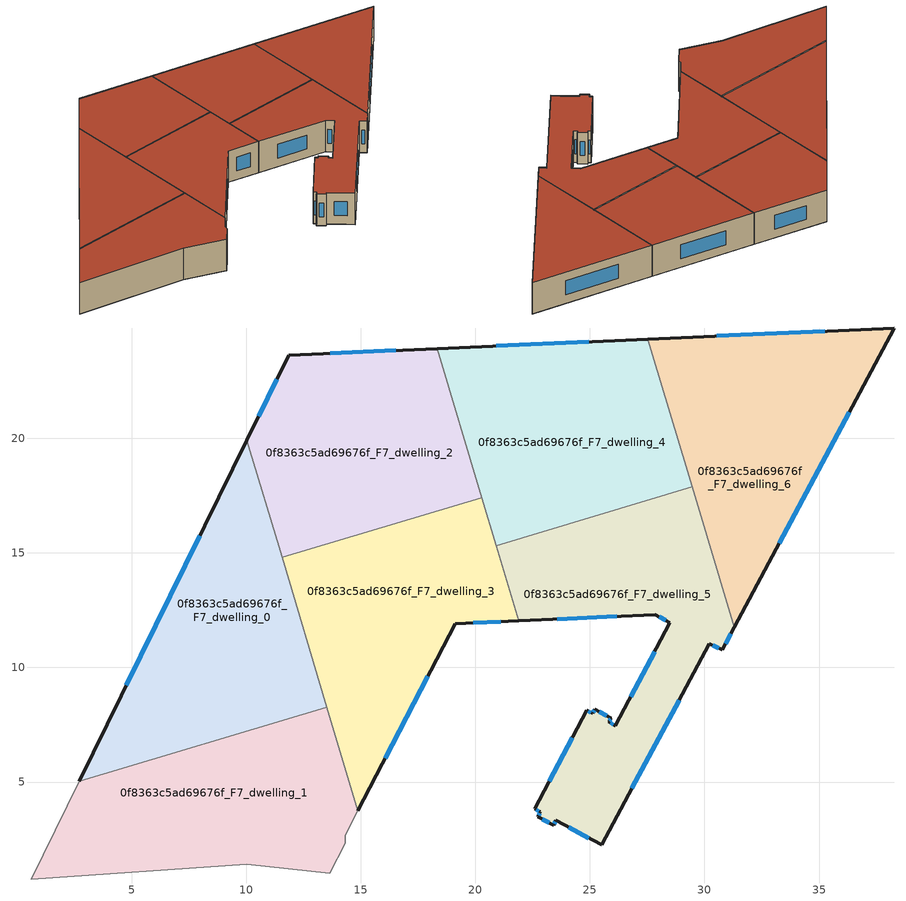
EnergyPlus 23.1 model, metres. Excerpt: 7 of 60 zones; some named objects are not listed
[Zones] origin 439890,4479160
0f8363c5ad69676f_F7_dwelling_0
 floor to 0f8363c5ad69676f_F6_dwelling_0 (EU_floor_Construction): 13.52,8.27 10.03,19.92 2.71,5.03 z21
 wall outside (EU_wall_Construction): 2.71,5.03 10.03,19.92 z21:24
 wall to 0f8363c5ad69676f_F7_dwelling_1 (EU_wall_Construction): 13.52,8.27 2.71,5.03 z21:24
 wall to 0f8363c5ad69676f_F7_dwelling_3 (EU_wall_Construction): 11.56,14.8 13.52,8.27 z21:24
 wall to 0f8363c5ad69676f_F7_dwelling_2 (EU_wall_Construction): 10.03,19.92 11.56,14.8 z21:24
 window (EU_Window_Construction): 4.77,9.22 7.97,15.74 z21.84:23.16
 roof outside (EU_roof_Construction): 10.03,19.92 13.52,8.27 2.71,5.03 z24
0f8363c5ad69676f_F7_dwelling_1
 floor to 0f8363c5ad69676f_F6_dwelling_1 (EU_floor_Construction): 13.64,1.02 14.31,2.33 14.31,2.68 14.87,3.75 13.52,8.27 2.71,5.03 0.62,0.77 10.02,1.4 z21
 wall adiabatic (EU_wall_Construction): 14.87,3.75 14.31,2.68 14.31,2.33 13.64,1.02 10.02,1.4 0.62,0.77 2.71,5.03 z21:24
 wall to 0f8363c5ad69676f_F7_dwelling_3 (EU_wall_Construction): 13.52,8.27 14.87,3.75 z21:24
 roof outside (EU_roof_Construction): 13.52,8.27 14.87,3.75 14.31,2.68 14.31,2.33 13.64,1.02 10.02,1.4 0.62,0.77 2.71,5.03 z24
0f8363c5ad69676f_F7_dwelling_2
 floor to 0f8363c5ad69676f_F6_dwelling_2 (EU_floor_Construction): 20.28,17.41 18.33,23.92 11.85,23.63 10.03,19.92 11.56,14.8 z21
 wall outside (EU_wall_Construction): 10.03,19.92 11.85,23.63 18.33,23.92 z21:24
 wall to 0f8363c5ad69676f_F7_dwelling_3 (EU_wall_Construction): 20.28,17.41 11.56,14.8 z21:24
 wall to 0f8363c5ad69676f_F7_dwelling_4 (EU_wall_Construction): 18.33,23.92 20.28,17.41 z21:24
 window (EU_Window_Construction): 13.67,23.71 16.51,23.84 / 10.54,20.97 11.34,22.59 z21.84:23.16
 roof outside (EU_roof_Construction): 18.33,23.92 20.28,17.41 11.56,14.8 10.03,19.92 11.85,23.63 z24
0f8363c5ad69676f_F7_dwelling_3
 floor to 0f8363c5ad69676f_F6_dwelling_3 (EU_floor_Construction): 14.87,3.75 19.12,11.91 21.89,12.03 20.28,17.41 11.56,14.8 z21
 wall outside (EU_wall_Construction): 21.89,12.03 19.12,11.91 14.87,3.75 z21:24
 wall to 0f8363c5ad69676f_F7_dwelling_5 (EU_wall_Construction): 20.91,15.32 21.89,12.03 z21:24
 wall to 0f8363c5ad69676f_F7_dwelling_4 (EU_wall_Construction): 20.28,17.41 20.91,15.32 z21:24
 window (EU_Window_Construction): 21.12,12 19.9,11.94 / 17.93,9.62 16.06,6.04 z21.84:23.16
 roof outside (EU_roof_Construction): 20.28,17.41 21.89,12.03 19.12,11.91 14.87,3.75 11.56,14.8 z24
0f8363c5ad69676f_F7_dwelling_4
 floor to 0f8363c5ad69676f_F6_dwelling_4 (EU_floor_Construction): 29.46,17.88 27.53,24.34 18.33,23.92 20.91,15.32 z21
 wall outside (EU_wall_Construction): 18.33,23.92 27.53,24.34 z21:24
 wall to 0f8363c5ad69676f_F7_dwelling_5 (EU_wall_Construction): 29.46,17.88 20.91,15.32 z21:24
 wall to 0f8363c5ad69676f_F7_dwelling_6 (EU_wall_Construction): 27.53,24.34 29.46,17.88 z21:24
 window (EU_Window_Construction): 20.92,24.04 24.94,24.22 z21.84:23.16
 roof outside (EU_roof_Construction): 27.53,24.34 29.46,17.88 20.91,15.32 18.33,23.92 z24
0f8363c5ad69676f_F7_dwelling_5
 floor to 0f8363c5ad69676f_F6_dwelling_5 (EU_floor_Construction): 25.51,2.25 30.21,11.04 30.77,10.77 31.29,11.75 29.46,17.88 20.91,15.32 21.89,12.03 27.85,12.3 28.49,11.95 26.11,7.47 25.82,7.62 25.93,7.79 25.21,8.18 25.12,8 24.86,8.13 22.59,3.83 22.84,3.7 22.73,3.49 23.42,3.11 23.51,3.33 z21
 wall outside (EU_wall_Construction): 31.29,11.75 30.77,10.77 30.21,11.04 25.51,2.25 23.51,3.33 23.42,3.11 22.73,3.49 22.84,3.7 22.59,3.83 24.86,8.13 25.12,8 25.21,8.18 25.93,7.79 25.82,7.62 26.11,7.47 28.49,11.95 27.85,12.3 21.89,12.03 z21:24
 wall to 0f8363c5ad69676f_F7_dwelling_6 (EU_wall_Construction): 29.46,17.88 31.29,11.75 z21:24
 window (EU_Window_Construction): 22.77,3.73 22.66,3.79 / 23.23,5.04 24.22,6.92 / 24.93,8.09 25.05,8.03 / 25.14,8.05 25.18,8.13 / 25.41,8.07 25.73,7.9 / 25.9,7.74 25.85,7.67 / 25.9,7.58 26.03,7.51 / 26.78,8.73 27.82,10.69 / 28.31,12.05 28.03,12.21 / 26.18,12.23 23.57,12.11 / 31.15,11.47 30.92,11.04 / 30.61,10.85 30.37,10.96 / 28.89,8.57 26.83,4.72 / 24.95,2.55 24.08,3.02 / 23.49,3.27 23.44,3.17 / 23.22,3.22 22.92,3.38 / 22.76,3.54 22.81,3.64 z21.84:23.16
 roof outside (EU_roof_Construction): 29.46,17.88 31.29,11.75 30.77,10.77 30.21,11.04 25.51,2.25 23.51,3.33 23.42,3.11 22.73,3.49 22.84,3.7 22.59,3.83 24.86,8.13 25.12,8 25.21,8.18 25.93,7.79 25.82,7.62 26.11,7.47 28.49,11.95 27.85,12.3 21.89,12.03 20.91,15.32 z24
0f8363c5ad69676f_F7_dwelling_6
 floor to 0f8363c5ad69676f_F6_dwelling_6 (EU_floor_Construction): 31.29,11.75 38.28,24.82 27.53,24.34 z21
 wall outside (EU_wall_Construction): 27.53,24.34 38.28,24.82 31.29,11.75 z21:24
 window (EU_Window_Construction): 30.55,24.47 35.26,24.68 / 36.32,21.15 33.26,15.42 z21.84:23.16
 roof outside (EU_roof_Construction): 38.28,24.82 31.29,11.75 27.53,24.34 z24
[Building]
EU S2 Campaign: North Axis=0; Terrain=City; Solar Distribution=FullExterior
[Site:Location]
Madrid: Latitude=40.5; Longitude=-3.5; Time Zone=1; Elevation=609
[SizingPeriod:WeatherFileDays]
AnnualSizingPeriod: Begin Month=1; Begin Day of Month=1; End Month=12; End Day of Month=31; Day of Week for Start Day=Monday; Use Weather File Daylight Saving Period=No; Use Weather File Rain and Snow Indicators=No
[MATERIAL]
EU_InternalMass_Material: Roughness=MediumRough; Thickness=0.1; Conductivity=1; Density=1800; Specific Heat=900; Thermal Absorptance=0.9; Solar Absorptance=0.7; Visible Absorptance=0.7
[MATERIAL:NOMASS] Roughness=MediumRough; Thermal Absorptance=0.9; Solar Absorptance=0.7; Visible Absorptance=0.7
Name | Thermal Resistance
EU_wall_NoMass; EU_roof_NoMass | 2.16768
EU_floor_NoMass | 1.14339
[WINDOWMATERIAL:SIMPLEGLAZINGSYSTEM]
EU_Window_SimpleGlazing: UFactor=3.23888; Solar Heat Gain Coefficient=0.85; Visible Transmittance=0.85
[CONSTRUCTION]
EU_wall_Construction: EU_wall_NoMass
EU_roof_Construction: EU_roof_NoMass
EU_floor_Construction: EU_floor_NoMass
EU_InternalMass_Construction: EU_InternalMass_Material
EU_Window_Construction: EU_Window_SimpleGlazing
[ZONE] Type=1; Multiplier=1; Ceiling Height=autocalculate; Floor Area=autocalculate; Part of Total Floor Area=Yes
Name | Volume
0f8363c5ad69676f_F7_dwelling_0 | 205.76
0f8363c5ad69676f_F7_dwelling_1 | 205.749
0f8363c5ad69676f_F7_dwelling_2 | 201.169
0f8363c5ad69676f_F7_dwelling_3 | 201.17
0f8363c5ad69676f_F7_dwelling_4 | 210.352
0f8363c5ad69676f_F7_dwelling_5 | 210.359
0f8363c5ad69676f_F7_dwelling_6 | 205.752
[INTERNALMASS] Construction=EU_InternalMass_Construction
Name | Zone or ZoneList | Surface Area
0f8363c5ad69676f_F7_dwelling_0_EU_InternalMass | 0f8363c5ad69676f_F7_dwelling_0 | 68.5925
0f8363c5ad69676f_F7_dwelling_1_EU_InternalMass | 0f8363c5ad69676f_F7_dwelling_1 | 68.5826
0f8363c5ad69676f_F7_dwelling_2_EU_InternalMass | 0f8363c5ad69676f_F7_dwelling_2 | 67.0571
0f8363c5ad69676f_F7_dwelling_3_EU_InternalMass | 0f8363c5ad69676f_F7_dwelling_3 | 67.0562
0f8363c5ad69676f_F7_dwelling_4_EU_InternalMass | 0f8363c5ad69676f_F7_dwelling_4 | 70.1163
0f8363c5ad69676f_F7_dwelling_5_EU_InternalMass | 0f8363c5ad69676f_F7_dwelling_5 | 70.1215
0f8363c5ad69676f_F7_dwelling_6_EU_InternalMass | 0f8363c5ad69676f_F7_dwelling_6 | 68.5842
[OTHEREQUIPMENT] Fuel Type=Electricity; Design Level Calculation Method=Watts/Area; Power per Zone Floor Area=1; Fraction Latent=0; Fraction Radiant=0; Fraction Lost=0; Carbon Dioxide Generation Rate=0; EndUse Subcategory=EU_Step8_InternalGains
Name | Zone or ZoneList or Space or SpaceList | Schedule
EU_Step8_InternalGain_0f8363c5ad69676f_F7_dwelling_0_f000 | 0f8363c5ad69676f_F7_dwelling_0 | EU_Step8_GainSchedule_0f8363c5ad69676f_F7_dwelling_0_f000
EU_Step8_InternalGain_0f8363c5ad69676f_F7_dwelling_1_f000 | 0f8363c5ad69676f_F7_dwelling_1 | EU_Step8_GainSchedule_0f8363c5ad69676f_F7_dwelling_1_f000
EU_Step8_InternalGain_0f8363c5ad69676f_F7_dwelling_2_f000 | 0f8363c5ad69676f_F7_dwelling_2 | EU_Step8_GainSchedule_0f8363c5ad69676f_F7_dwelling_2_f000
EU_Step8_InternalGain_0f8363c5ad69676f_F7_dwelling_3_f000 | 0f8363c5ad69676f_F7_dwelling_3 | EU_Step8_GainSchedule_0f8363c5ad69676f_F7_dwelling_3_f000
EU_Step8_InternalGain_0f8363c5ad69676f_F7_dwelling_4_f000 | 0f8363c5ad69676f_F7_dwelling_4 | EU_Step8_GainSchedule_0f8363c5ad69676f_F7_dwelling_4_f000
EU_Step8_InternalGain_0f8363c5ad69676f_F7_dwelling_5_f000 | 0f8363c5ad69676f_F7_dwelling_5 | EU_Step8_GainSchedule_0f8363c5ad69676f_F7_dwelling_5_f000
EU_Step8_InternalGain_0f8363c5ad69676f_F7_dwelling_6_f000 | 0f8363c5ad69676f_F7_dwelling_6 | EU_Step8_GainSchedule_0f8363c5ad69676f_F7_dwelling_6_f000
[ZONEVENTILATION:DESIGNFLOWRATE] Schedule=EU_AlwaysOn; Design Flow Rate Calculation Method=AirChanges/Hour; Air Changes per Hour=0.480546; Ventilation Type=Natural; Fan Pressure Rise=0; Fan Total Efficiency=1; Constant Term Coefficient=1; Temperature Term Coefficient=0; Velocity Term Coefficient=0; Velocity Squared Term Coefficient=0; Minimum Indoor Temperature=-100; Maximum Indoor Temperature=100; Delta Temperature=-100; Minimum Outdoor Temperature=-100; Maximum Outdoor Temperature=100; Maximum Wind Speed=40
Name | Zone or ZoneList or Space or SpaceList
EU_ConstantAir_0f8363c5ad69676f_F7_dwelling_0 | 0f8363c5ad69676f_F7_dwelling_0
EU_ConstantAir_0f8363c5ad69676f_F7_dwelling_1 | 0f8363c5ad69676f_F7_dwelling_1
EU_ConstantAir_0f8363c5ad69676f_F7_dwelling_2 | 0f8363c5ad69676f_F7_dwelling_2
EU_ConstantAir_0f8363c5ad69676f_F7_dwelling_3 | 0f8363c5ad69676f_F7_dwelling_3
EU_ConstantAir_0f8363c5ad69676f_F7_dwelling_4 | 0f8363c5ad69676f_F7_dwelling_4
EU_ConstantAir_0f8363c5ad69676f_F7_dwelling_5 | 0f8363c5ad69676f_F7_dwelling_5
EU_ConstantAir_0f8363c5ad69676f_F7_dwelling_6 | 0f8363c5ad69676f_F7_dwelling_6
[HVACTEMPLATE:ZONE:IDEALLOADSAIRSYSTEM] System Availability Schedule=EU_AlwaysOn; Maximum Heating Supply Air Temperature=50; Minimum Cooling Supply Air Temperature=13; Maximum Heating Supply Air Humidity Ratio=0.0156; Minimum Cooling Supply Air Humidity Ratio=0.0077; Heating Limit=NoLimit; Cooling Limit=NoLimit; Heating Availability Schedule=EU_AlwaysOn; Cooling Availability Schedule=EU_CoolingOff; Dehumidification Control Type=ConstantSensibleHeatRatio; Cooling Sensible Heat Ratio=0.7; Dehumidification Setpoint=60; Humidification Control Type=None; Humidification Setpoint=30; Outdoor Air Method=None; Outdoor Air Flow Rate per Person=0.00944; Outdoor Air Flow Rate per Zone Floor Area=0; Outdoor Air Flow Rate per Zone=0; Demand Controlled Ventilation Type=None; Outdoor Air Economizer Type=NoEconomizer; Heat Recovery Type=None; Sensible Heat Recovery Effectiveness=0.7; Latent Heat Recovery Effectiveness=0.65
Name | Template Thermostat
0f8363c5ad69676f_F7_dwelling_0 | EU_HeatOnly_0f8363c5ad69676f_F7_dwelling_0
0f8363c5ad69676f_F7_dwelling_1 | EU_HeatOnly_0f8363c5ad69676f_F7_dwelling_1
0f8363c5ad69676f_F7_dwelling_2 | EU_HeatOnly_0f8363c5ad69676f_F7_dwelling_2
0f8363c5ad69676f_F7_dwelling_3 | EU_HeatOnly_0f8363c5ad69676f_F7_dwelling_3
0f8363c5ad69676f_F7_dwelling_4 | EU_HeatOnly_0f8363c5ad69676f_F7_dwelling_4
0f8363c5ad69676f_F7_dwelling_5 | EU_HeatOnly_0f8363c5ad69676f_F7_dwelling_5
0f8363c5ad69676f_F7_dwelling_6 | EU_HeatOnly_0f8363c5ad69676f_F7_dwelling_6
[SIZING:ZONE] Zone Cooling Design Supply Air Temperature Input Method=SupplyAirTemperature; Zone Cooling Design Supply Air Temperature=13; Zone Heating Design Supply Air Temperature Input Method=SupplyAirTemperature; Zone Heating Design Supply Air Temperature=50; Zone Cooling Design Supply Air Humidity Ratio=0.008; Zone Heating Design Supply Air Humidity Ratio=0.008; Cooling Design Air Flow Method=DesignDay; Cooling Design Air Flow Rate=0; Cooling Minimum Air Flow per Zone Floor Area=0.000762; Cooling Minimum Air Flow=0; Cooling Minimum Air Flow Fraction=0.2; Heating Design Air Flow Method=DesignDay; Heating Design Air Flow Rate=0; Heating Maximum Air Flow per Zone Floor Area=0.002032; Heating Maximum Air Flow=0.141576; Heating Maximum Air Flow Fraction=0.3; Account for Dedicated Outdoor Air System=No; Dedicated Outdoor Air System Control Strategy=NeutralSupplyAir; Dedicated Outdoor Air Low Setpoint Temperature for Design=autosize; Dedicated Outdoor Air High Setpoint Temperature for Design=autosize; Zone Load Sizing Method=Sensible Load Only No Latent Load; Zone Latent Cooling Design Supply Air Humidity Ratio Input Method=HumidityRatioDifference; Zone Cooling Design Supply Air Humidity Ratio Difference=0.005; Zone Latent Heating Design Supply Air Humidity Ratio Input Method=HumidityRatioDifference; Zone Humidification Design Supply Air Humidity Ratio Difference=0.005
0f8363c5ad69676f_F7_dwelling_0; 0f8363c5ad69676f_F7_dwelling_1; 0f8363c5ad69676f_F7_dwelling_2; 0f8363c5ad69676f_F7_dwelling_3; 0f8363c5ad69676f_F7_dwelling_4; 0f8363c5ad69676f_F7_dwelling_5; 0f8363c5ad69676f_F7_dwelling_6
[SCHEDULE:CONSTANT]
Name | Hourly Value
EU_AlwaysOn | 1
EU_CoolingOff | 0
[SCHEDULE:FILE] Column Number=1; Rows to Skip at Top=0; Number of Hours of Data=8760; Column Separator=Comma; Interpolate to Timestep=No; Minutes per Item=60; Adjust Schedule for Daylight Savings=Yes
Name | File
EU_Step8_GainSchedule_0f8363c5ad69676f_F7_dwelling_0_f000 | ../../schedules/0f8363c5ad69676f/0f8363c5ad69676f_F7_dwelling_0_f000_gain.csv
EU_Step8_GainSchedule_0f8363c5ad69676f_F7_dwelling_1_f000 | ../../schedules/0f8363c5ad69676f/0f8363c5ad69676f_F7_dwelling_1_f000_gain.csv
EU_Step8_GainSchedule_0f8363c5ad69676f_F7_dwelling_2_f000 | ../../schedules/0f8363c5ad69676f/0f8363c5ad69676f_F7_dwelling_2_f000_gain.csv
EU_Step8_GainSchedule_0f8363c5ad69676f_F7_dwelling_3_f000 | ../../schedules/0f8363c5ad69676f/0f8363c5ad69676f_F7_dwelling_3_f000_gain.csv
EU_Step8_GainSchedule_0f8363c5ad69676f_F7_dwelling_4_f000 | ../../schedules/0f8363c5ad69676f/0f8363c5ad69676f_F7_dwelling_4_f000_gain.csv
EU_Step8_GainSchedule_0f8363c5ad69676f_F7_dwelling_5_f000 | ../../schedules/0f8363c5ad69676f/0f8363c5ad69676f_F7_dwelling_5_f000_gain.csv
EU_Step8_GainSchedule_0f8363c5ad69676f_F7_dwelling_6_f000 | ../../schedules/0f8363c5ad69676f/0f8363c5ad69676f_F7_dwelling_6_f000_gain.csv
